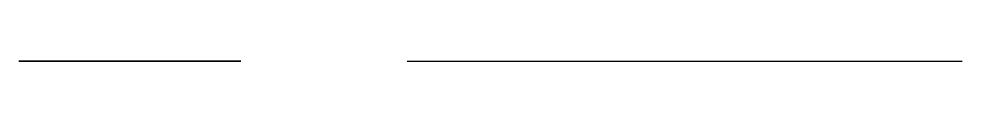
# Model space of a CAD drawing. Header units: millimetres. Extents: x -7 to 10, y 0 to 0.
import ezdxf

# ---------------------------------------------------------------- set-up
doc = ezdxf.new("R2010")
doc.units = ezdxf.units.MM

msp = doc.modelspace()

# ---------------------------------------------------------------- linework, layer by layer
msp.add_line((0, 0), (10, 0))
at = {"extrusion": (0, 1, 0)}
msp.add_circle((5, 5), 2, dxfattribs=at)

doc.saveas('drawing.dxf')
